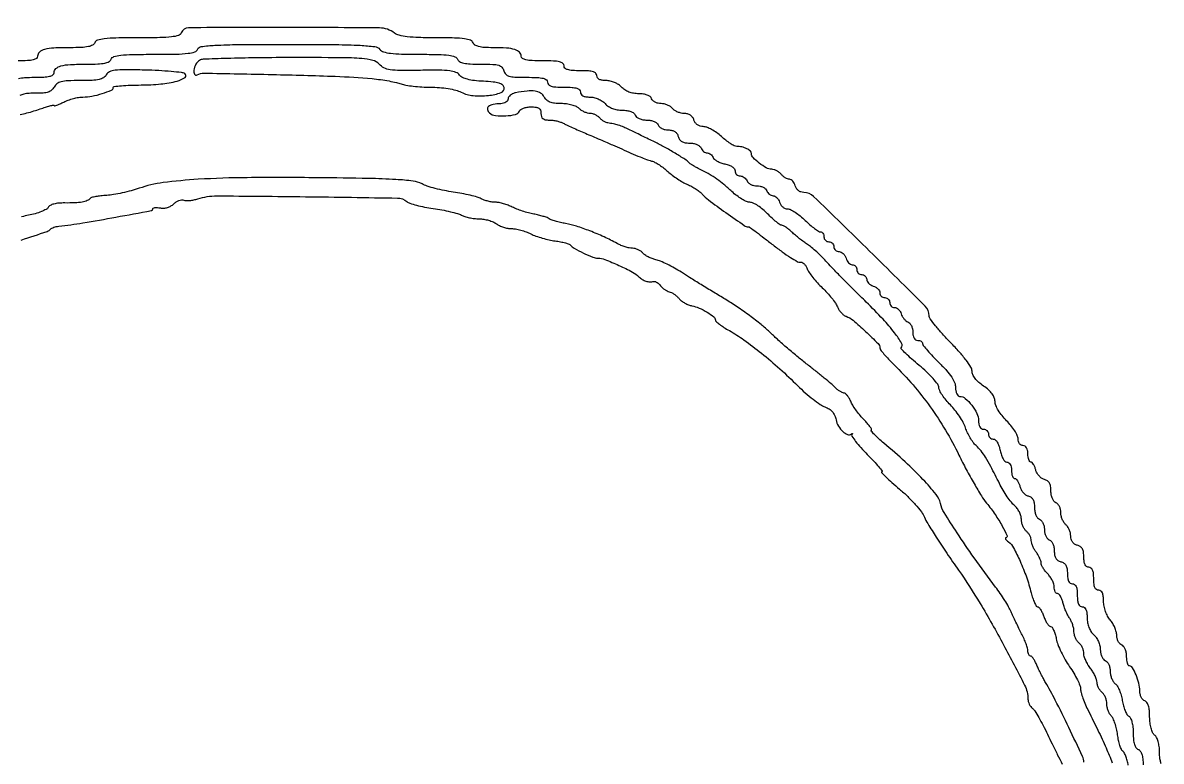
# Model space of a CAD drawing. Extents: x 166 to 1835, y 45 to 1905.
# Drawn here: x 1475.5 to 1821.5, y 1621 to 1845.6 of the extents above; entities that cross this region are included whole.
import ezdxf

# ---------------------------------------------------------------- set-up
doc = ezdxf.new("R2010")
doc.units = 0

msp = doc.modelspace()

# ---------------------------------------------------------------- linework, layer by layer
for points in [[(1821.513068, 1620.227039, -0.035546), (1821.246599, 1621.139032, -0.032917), (1821.060663, 1622.391336, -0.0204), (1821, 1623.877555, 0.033084), (1820.892895, 1625.494455, 0.038163), (1820.573027, 1627.005726, 0.042211), (1820.093823, 1628.244026, 0.106516), (1819.5, 1629, -0.109063), (1818.885631, 1629.79029, -0.044529), (1818.410686, 1631.073293, -0.038447), (1818.102262, 1632.688453, -0.027964), (1818, 1634.515456, 0.022892), (1817.911675, 1636.443601, 0.052202), (1817.628494, 1637.870888, 0.075238), (1817.159458, 1638.840965, 0.152115), (1816.5, 1639.361626, -0.123399), (1815.925831, 1639.764604, -0.064463), (1815.440625, 1640.497919, -0.058053), (1815.111587, 1641.428667, -0.056017), (1815, 1642.421562, 0.060321), (1814.72046, 1644.730248, 0.038549), (1813.874236, 1647.300588, 0.034995), (1812.792056, 1649.457269, 0.264888), (1811.839485, 1650, -0.275475), (1811.515833, 1650.192959, -0.053337), (1811.246599, 1650.849822, -0.043184), (1811.060914, 1651.784506, -0.027455), (1811, 1652.893011, 0.045886), (1810.891905, 1654.068403, 0.056246), (1810.570636, 1655.122682, 0.065461), (1810.088394, 1655.929198, 0.134491), (1809.5, 1656.361626, -0.119129), (1808.925978, 1656.757333, -0.065154), (1808.440625, 1657.466794, -0.059162), (1808.111689, 1658.363257, -0.058438), (1808, 1659.315606, 0.066244), (1807.856618, 1660.393077, 0.034747), (1807.4125, 1661.672726, 0.033842), (1806.765601, 1662.942522, 0.043931), (1806, 1664, -0.056336), (1805.214172, 1665.143982, -0.03734), (1804.571634, 1666.603546, -0.036819), (1804.143077, 1668.173721, -0.048248), (1804, 1669.65301, 0.027603), (1803.916163, 1671.170486, 0.077893), (1803.637959, 1672.192168, 0.1289), (1803.163834, 1672.781228, 0.160533), (1802.5, 1673, -0.164293), (1801.830552, 1673.226074, -0.129352), (1801.357143, 1673.833333, -0.075863), (1801.081893, 1674.895967, -0.025511), (1801, 1676.5, 0.025511), (1800.918107, 1678.104033, 0.075863), (1800.642857, 1679.166667, 0.129352), (1800.169448, 1679.773926, 0.164293), (1799.5, 1680, -0.154357), (1798.846695, 1680.206607, -0.127366), (1798.371217, 1680.765603, -0.081273), (1798.087471, 1681.71896, -0.031783), (1798, 1683.09362, 0.036274), (1797.892253, 1684.576866, 0.090272), (1797.546112, 1685.603855, 0.116362), (1796.927062, 1686.286165, 0.086845), (1796, 1686.710251, -0.081916), (1795.164272, 1687.082708, -0.091532), (1794.52898, 1687.692923, -0.087692), (1794.134821, 1688.513001, -0.068382), (1794, 1689.494187, 0.05758), (1793.889422, 1690.451211, 0.043584), (1793.559375, 1691.45665, 0.044563), (1793.074536, 1692.358323, 0.074046), (1792.5, 1693, -0.077928), (1791.925291, 1693.651926, -0.044389), (1791.440625, 1694.586829, -0.043027), (1791.110699, 1695.640137, -0.05444), (1791, 1696.65383, 0.057719), (1790.88834, 1697.617874, 0.058842), (1790.559375, 1698.524227, 0.064964), (1790.074063, 1699.24056, 0.120372), (1789.5, 1699.638374, -0.135585), (1788.904706, 1700.077845, -0.066795), (1788.423741, 1700.895079, -0.05641), (1788.106378, 1701.974923, -0.043314), (1788, 1703.200608, 0.03895), (1787.889198, 1704.620803, 0.091312), (1787.537653, 1705.621471, 0.114375), (1786.914149, 1706.293823, 0.085089), (1785.989061, 1706.713111, -0.089252), (1785.175449, 1707.09001, -0.056945), (1784.393329, 1707.783783, -0.054985), (1783.758588, 1708.669964, -0.066547), (1783.380653, 1709.619492, 0.033131), (1783.086546, 1710.53091, 0.045179), (1782.696785, 1711.300726, 0.053132), (1782.275526, 1711.837791, 0.202578), (1781.891592, 1712, -0.244542), (1781.549469, 1712.17797, -0.067322), (1781.261905, 1712.734375, -0.051811), (1781.064983, 1713.54241, -0.033892), (1781, 1714.5, 0.04716), (1780.90137, 1715.543379, 0.088208), (1780.6, 1716.333333, 0.118484), (1780.11998, 1716.822179, 0.140575), (1779.5, 1717, -0.13134), (1778.920588, 1717.154872, -0.103578), (1778.434426, 1717.588889, -0.089202), (1778.110864, 1718.24583, -0.070044), (1778, 1719.033333, 0.111347), (1777.771435, 1720.046969, 0.030118), (1776.971875, 1721.4975, 0.028927), (1775.839595, 1723.077391, 0.026437), (1774.5, 1724.566667, -0.028592), (1773.123504, 1726.11028, -0.032756), (1771.998578, 1727.735071, -0.035652), (1771.23334, 1729.245997, -0.099712), (1771, 1730.404431, 0.094436), (1770.777332, 1731.572858, 0.065301), (1770.122042, 1732.752535, 0.05299), (1769.032858, 1733.937419, 0.030936), (1767.506833, 1735.121098, -0.032279), (1766.065529, 1736.245268, -0.045835), (1764.955584, 1737.431351, -0.05426), (1764.242299, 1738.588948, -0.110598), (1764.006833, 1739.62481, 0.139006), (1763.652259, 1740.8604, 0.02177), (1762.208145, 1742.974737, 0.021334), (1760.138432, 1745.505949, 0.013098), (1757.5, 1748.313899, -0.011491), (1755.010179, 1750.946687, -0.015897), (1752.909375, 1753.427109, -0.012426), (1751.303712, 1755.556522, -0.156569), (1751, 1756.502647, 0.199194), (1749.798445, 1759.39902, 0.001821), (1732.868693, 1776.169552, 0.00185), (1715.831432, 1792.800571, 0.194818), (1712.869941, 1794, -0.082359), (1712.007664, 1794.143003, -0.082864), (1711.239728, 1794.55661, -0.082698), (1710.646516, 1795.19802, -0.081576), (1710.289749, 1796, 0.055542), (1709.995944, 1796.764862, 0.062742), (1709.549976, 1797.4125, 0.072104), (1709.026929, 1797.851696, 0.139524), (1708.505813, 1798, -0.092499), (1707.933328, 1798.106822, -0.042638), (1707.2496, 1798.440625, -0.040286), (1706.569515, 1798.926066, -0.044434), (1706, 1799.5, 0.054865), (1705.403614, 1800.076507, 0.042155), (1704.642702, 1800.569148, 0.043256), (1703.841583, 1800.911499, 0.074375), (1703.127555, 1801.033269, -0.122761), (1701.492118, 1801.476639, -0.038125), (1699.353142, 1802.89414, -0.036047), (1697.497789, 1804.566355, -0.193669), (1697, 1805.803304, 0.216071), (1696.649558, 1806.576386, 0.066905), (1695.559488, 1807.299929, 0.057603), (1694.068707, 1807.822743, 0.055612), (1692.479931, 1808, -0.121889), (1691.757276, 1808.178825, -0.022173), (1690.557061, 1808.88125, -0.022702), (1689.19585, 1809.851465, -0.018881), (1687.838857, 1811, 0.030103), (1686.418966, 1812.148115, 0.030007), (1684.870008, 1813.11875, 0.031446), (1683.41796, 1813.796873, 0.093783), (1682.344526, 1814, -0.07398), (1681.401963, 1814.140228, -0.079524), (1680.566386, 1814.548085, -0.081203), (1679.913345, 1815.187501, -0.081821), (1679.5, 1816, 0.082012), (1679.078218, 1816.828307, 0.085097), (1678.41695, 1817.464872, 0.081604), (1677.556087, 1817.863581, 0.067826), (1676.555057, 1818, -0.056498), (1675.579178, 1818.110624, -0.043407), (1674.557815, 1818.440625, -0.04452), (1673.645101, 1818.925408, -0.075352), (1673, 1819.5, 0.074303), (1672.357652, 1820.074547, 0.044556), (1671.453818, 1820.559375, 0.04355), (1670.445261, 1820.889413, 0.057365), (1669.484544, 1821, -0.06112), (1668.573445, 1821.11179, -0.060287), (1667.711873, 1821.440625, -0.065763), (1667.026583, 1821.926113, -0.114669), (1666.638374, 1822.5, 0.140391), (1666.171669, 1823.119861, 0.071048), (1665.309011, 1823.596315, 0.056052), (1664.122887, 1823.900157, 0.03471), (1662.686372, 1824, -0.043739), (1661.156942, 1824.134047, -0.04834), (1659.726725, 1824.532104, -0.051431), (1658.481305, 1825.166026, -0.065503), (1657.5, 1826, 0.065029), (1656.596617, 1826.76922, 0.042446), (1655.387383, 1827.415206, 0.042113), (1654.071261, 1827.853727, 0.059432), (1652.845012, 1828, -0.03704), (1651.609739, 1828.091634, -0.084477), (1650.724169, 1828.38181, -0.124693), (1650.194594, 1828.858897, -0.148422), (1650, 1829.5, 0.200296), (1649.704941, 1830.20701, 0.122766), (1648.916667, 1830.675, 0.058865), (1647.460489, 1830.930757, 0.014068), (1645, 1831, -0.014068), (1642.539511, 1831.069243, -0.058865), (1641.083333, 1831.325, -0.122766), (1640.295059, 1831.79299, -0.200296), (1640, 1832.5, 0.232029), (1639.642085, 1833.229748, 0.108427), (1638.666667, 1833.692308, 0.047315), (1636.824386, 1833.93736, 0.00942), (1633.5, 1834, -0.010078), (1630.309788, 1834.064309, -0.042727), (1628.416538, 1834.303577, -0.087937), (1627.365194, 1834.73149, -0.257696), (1627, 1835.393011, 0.205309), (1626.480652, 1836.604496, 0.11726), (1625.081518, 1837.419324, 0.058394), (1622.543112, 1837.874035, 0.01515), (1618.386828, 1838, -0.015127), (1615.798356, 1838.078331, -0.045905), (1614.058958, 1838.345218, -0.074383), (1612.942912, 1838.807223, -0.16739), (1612.361626, 1839.5, 0.218871), (1611.579031, 1840.264102, 0.052614), (1609.770982, 1840.701513, 0.027679), (1606.678994, 1840.939723, 0.005387), (1601.084141, 1841, -0.007163), (1595.8795, 1841.074563, -0.021743), (1592.349245, 1841.329643, -0.03124), (1589.912581, 1841.768182, -0.102111), (1588.44113, 1842.468197, 0.16082), (1583.944594, 1844.001599, 0.002313), (1555.258294, 1844.148374, 0.001529), (1525.913158, 1844.073042, 0.308998), (1523.638374, 1842.5, -0.231134), (1522.801831, 1841.720525, -0.045565), (1520.734825, 1841.291305, -0.024109), (1517.169431, 1841.057553, -0.004315), (1510.5, 1841, 0.004315), (1503.830569, 1840.942447, 0.024109), (1500.265175, 1840.708695, 0.045565), (1498.198169, 1840.279475, 0.231134), (1497.361626, 1839.5, -0.183497), (1496.719362, 1838.781401, -0.069646), (1495.430053, 1838.326183, -0.039552), (1493.335896, 1838.070956, -0.010554), (1489.974799, 1838, 0.011406), (1484.966202, 1837.885729, 0.052553), (1482.101096, 1837.450863, 0.115579), (1480.568906, 1836.641904, 0.217035), (1480, 1835.393011, -0.245757), (1479.658342, 1834.739879, -0.093963), (1478.692397, 1834.309096, -0.046437), (1476.96159, 1834.066395, -0.011628), (1474.106989, 1834, 0.013304)], [(1474.159447, 1828.663967, -0.043026), (1476.051007, 1828.925222, -0.012813), (1478.968615, 1829, 0.011237), (1481.899676, 1829.06588, 0.04554), (1483.667563, 1829.30774, 0.092583), (1484.652854, 1829.737877, 0.248572), (1485, 1830.393011, -0.217035), (1485.568906, 1831.641904, -0.115579), (1487.101096, 1832.450863, -0.052553), (1489.966202, 1832.885729, -0.011406), (1494.974799, 1833, 0.010554), (1498.335896, 1833.070956, 0.039552), (1500.430053, 1833.326183, 0.069646), (1501.719362, 1833.781401, 0.183497), (1502.361626, 1834.5, -0.231134), (1503.198169, 1835.279475, -0.045565), (1505.265175, 1835.708695, -0.024109), (1508.830569, 1835.942447, -0.004315), (1515.5, 1836, 0.004315), (1522.169431, 1836.057553, 0.024109), (1525.734825, 1836.291305, 0.045565), (1527.801831, 1836.720525, 0.231134), (1528.638374, 1837.5, -0.2765), (1529.725066, 1838.351896, -0.017639), (1533.918301, 1838.730617, -0.012042), (1541.07667, 1838.950557, -0.001658), (1555.984544, 1839, -0.001773), (1570.688092, 1838.947874, -0.011601), (1578.064623, 1838.724367, -0.017333), (1582.473738, 1838.33468, -0.191091), (1584, 1837.5, 0.149212), (1585.135622, 1836.752998, 0.040722), (1587.26084, 1836.312905, 0.024697), (1590.609813, 1836.066607, 0.006007), (1596.15383, 1836, -0.005243), (1601.868124, 1835.940074, -0.027232), (1605.012866, 1835.702433, -0.051778), (1606.849411, 1835.265945, -0.220363), (1607.638374, 1834.5, 0.179836), (1608.266801, 1833.786771, 0.07096), (1609.514386, 1833.329995, 0.040944), (1611.52438, 1833.072435, 0.011401), (1614.700608, 1833, -0.008897), (1618.367799, 1832.934743, -0.060662), (1620.151839, 1832.652761, -0.137184), (1621.13475, 1832.049319, -0.123561), (1621.710251, 1831, 0.122377), (1622.281643, 1829.952383, 0.137368), (1623.255344, 1829.348812, 0.061399), (1625.017269, 1829.065859, 0.009148), (1628.616631, 1829, -0.009676), (1631.873701, 1828.936964, -0.048061), (1633.686105, 1828.691254, -0.109606), (1634.64673, 1828.228239, -0.229748), (1635, 1827.5, 0.200296), (1635.295059, 1826.79299, 0.122766), (1636.083333, 1826.325, 0.058865), (1637.539511, 1826.069243, 0.014068), (1640, 1826, -0.014068), (1642.460489, 1825.930757, -0.058865), (1643.916667, 1825.675, -0.122766), (1644.704941, 1825.20701, -0.200296), (1645, 1824.5, 0.148422), (1645.194594, 1823.858897, 0.124693), (1645.724169, 1823.38181, 0.084477), (1646.609739, 1823.091634, 0.03704), (1647.845012, 1823, -0.059432), (1649.071261, 1822.853727, -0.042113), (1650.387383, 1822.415206, -0.042446), (1651.596617, 1821.76922, -0.065029), (1652.5, 1821, 0.065503), (1653.481305, 1820.166026, 0.051431), (1654.726725, 1819.532104, 0.04834), (1656.156942, 1819.134047, 0.043739), (1657.686372, 1819, -0.03471), (1659.122887, 1818.900157, -0.056052), (1660.309011, 1818.596315, -0.071048), (1661.171669, 1818.119861, -0.140391), (1661.638374, 1817.5, 0.134855), (1662.073188, 1816.909243, 0.065923), (1662.883287, 1816.427439, 0.056315), (1663.946136, 1816.107514, 0.044998), (1665.138374, 1816, -0.044998), (1666.330611, 1815.892486, -0.056315), (1667.39346, 1815.572561, -0.065923), (1668.203559, 1815.090757, -0.134855), (1668.638374, 1814.5, 0.12349), (1669.041508, 1813.925828, 0.064447), (1669.775342, 1813.440625, 0.058029), (1670.706833, 1813.111585, 0.055966), (1671.700608, 1813, -0.056491), (1672.815342, 1812.873652, -0.090445), (1673.692743, 1812.496342, -0.099856), (1674.32222, 1811.866642, -0.082786), (1674.710251, 1811, 0.085448), (1675.124371, 1810.088046, 0.112254), (1675.791017, 1809.4664, 0.091072), (1676.774661, 1809.112609, 0.040929), (1678.148016, 1809, -0.045268), (1679.335077, 1808.892308, -0.056295), (1680.395292, 1808.571974, -0.065783), (1681.204289, 1808.090037, -0.134743), (1681.638374, 1807.5, 0.068785), (1681.954467, 1806.926531, 0.062945), (1682.422663, 1806.440625, 0.066733), (1682.965369, 1806.111635, 0.10329), (1683.5, 1806, -0.094645), (1684.030571, 1805.89866, -0.066833), (1684.561309, 1805.601143, -0.064665), (1685.011752, 1805.161258, -0.075568), (1685.307063, 1804.64219, 0.132844), (1685.71933, 1804.077406, 0.043815), (1686.581545, 1803.501937, 0.040026), (1687.694704, 1803.003562, 0.035902), (1688.914052, 1802.66719, -0.039966), (1690.157942, 1802.313158, -0.06249), (1691.142928, 1801.79787, -0.080543), (1691.781441, 1801.181758, -0.162024), (1692, 1800.525, 0.099466), (1692.116933, 1799.943011, 0.098044), (1692.449844, 1799.447969, 0.097843), (1692.94694, 1799.116399, 0.098612), (1693.531385, 1799, -0.088478), (1694.159833, 1798.887915, -0.06652), (1694.782009, 1798.559375, -0.065663), (1695.303843, 1798.073415, -0.081035), (1695.638374, 1797.5, 0.120997), (1696.03725, 1796.925916, 0.064864), (1696.75706, 1796.440625, 0.05868), (1697.668415, 1796.111645, 0.057362), (1698.638374, 1796, -0.057362), (1699.608332, 1795.888355, -0.05868), (1700.519687, 1795.559375, -0.064864), (1701.239497, 1795.074084, -0.120997), (1701.638374, 1794.5, 0.070794), (1701.957454, 1793.926548, 0.063513), (1702.434296, 1793.440625, 0.066827), (1702.989823, 1793.11175, 0.100604), (1703.539601, 1793, -0.131049), (1704.093727, 1792.852227, -0.06865), (1704.662288, 1792.4125, -0.060844), (1705.158604, 1791.764834, -0.056307), (1705.5, 1791, 0.074975), (1705.87589, 1790.235559, 0.068166), (1706.470953, 1789.5875, 0.071552), (1707.186391, 1789.149825, 0.10189), (1707.913987, 1789, -0.118261), (1708.828761, 1788.780566, -0.026419), (1710.229181, 1787.971875, -0.026006), (1711.786763, 1786.839772, -0.022572), (1713.297033, 1785.5, 0.013485), (1714.753881, 1784.159541, 0.017997), (1716.150552, 1783.028125, 0.015356), (1717.355076, 1782.178782, 0.146906), (1717.950434, 1782, -0.141548), (1718.350675, 1781.884377, -0.099782), (1718.69169, 1781.559375, -0.084714), (1718.921401, 1781.07334, -0.068226), (1719, 1780.5, 0.099038), (1719.114514, 1779.927543, 0.097945), (1719.440625, 1779.440625, 0.097945), (1719.927543, 1779.114514, 0.099038), (1720.5, 1779, -0.099038), (1721.072457, 1778.885486, -0.097945), (1721.559375, 1778.559375, -0.097945), (1721.885486, 1778.072457, -0.099038), (1722, 1777.5, 0.105398), (1722.122, 1776.927672, 0.099226), (1722.468126, 1776.440625, 0.096327), (1722.985284, 1776.114166, 0.093023), (1723.59362, 1776, -0.114309), (1724.241886, 1775.849832, -0.075597), (1724.872748, 1775.4125, -0.069688), (1725.391003, 1774.764455, -0.070024), (1725.710251, 1774, 0.060903), (1726.013407, 1773.235306, 0.065681), (1726.485993, 1772.5875, 0.073972), (1727.048695, 1772.149263, 0.129214), (1727.616631, 1772, -0.10762), (1728.144422, 1771.885068, -0.099577), (1728.593635, 1771.559375, -0.095711), (1728.894823, 1771.072647, -0.091072), (1729, 1770.5, 0.099038), (1729.114514, 1769.927543, 0.097945), (1729.440625, 1769.440625, 0.097945), (1729.927543, 1769.114514, 0.099038), (1730.5, 1769, -0.09444), (1731.072563, 1768.890881, -0.096745), (1731.559375, 1768.57917, -0.09895), (1731.885241, 1768.114032, -0.103835), (1732, 1767.567388, 0.122947), (1732.148573, 1766.972302, 0.069989), (1732.5875, 1766.36914, 0.063046), (1733.235286, 1765.849532, 0.06077), (1734, 1765.5, -0.06077), (1734.764714, 1765.150468, -0.063046), (1735.4125, 1764.63086, -0.069989), (1735.851427, 1764.027698, -0.122947), (1736, 1763.432612, 0.103835), (1736.114759, 1762.885968, 0.09895), (1736.440625, 1762.42083, 0.096745), (1736.927437, 1762.109119, 0.09444), (1737.5, 1762, -0.099038), (1738.072457, 1761.885486, -0.097945), (1738.559375, 1761.559375, -0.097945), (1738.885486, 1761.072457, -0.099038), (1739, 1760.5, 0.09444), (1739.109119, 1759.927437, 0.096745), (1739.42083, 1759.440625, 0.09895), (1739.885968, 1759.114759, 0.103835), (1740.432612, 1759, -0.118144), (1741.025525, 1758.857918, -0.070605), (1741.622247, 1758.439637, -0.064307), (1742.132257, 1757.821707, -0.063646), (1742.470679, 1757.092381, 0.053787), (1742.810352, 1756.321015, 0.043753), (1743.327725, 1755.580333, 0.045401), (1743.933971, 1754.977129, 0.081614), (1744.538067, 1754.623766, -0.127829), (1745.09783, 1754.223566, -0.06364), (1745.570557, 1753.483968, -0.056875), (1745.891351, 1752.541221, -0.053641), (1746, 1751.531385, 0.046062), (1746.097927, 1750.470635, 0.08793), (1746.39814, 1749.671897, 0.119192), (1746.87785, 1749.179352, 0.141262), (1747.5, 1749, -0.062874), (1748.073526, 1748.927594, -0.080993), (1748.559375, 1748.714811, -0.098215), (1748.884499, 1748.399401, -0.152353), (1749, 1748.029143, 0.169519), (1749.203372, 1747.446533, 0.009069), (1750.46875, 1745.91283, 0.013367), (1752.084375, 1744.124478, 0.009277), (1754, 1742.188005, -0.016036), (1756.297042, 1739.802325, -0.037064), (1757.821945, 1737.838759, -0.05061), (1758.709065, 1736.155693, -0.096283), (1759, 1734.658862, 0.045015), (1759.091928, 1733.639859, 0.064348), (1759.367188, 1732.775966, 0.083602), (1759.772259, 1732.188665, 0.199164), (1760.25, 1731.982723, -0.17294), (1761.970297, 1731.342431, -0.05247), (1763.931705, 1729.308089, -0.052314), (1765.493904, 1726.803948, -0.113796), (1766, 1724.609053, 0.043515), (1766.096248, 1723.505239, 0.087176), (1766.39373, 1722.684842, 0.120811), (1766.872714, 1722.183135, 0.14299), (1767.5, 1722, -0.099038), (1768.072457, 1721.885486, -0.097945), (1768.559375, 1721.559375, -0.097945), (1768.885486, 1721.072457, -0.099038), (1769, 1720.5, 0.095948), (1769.110886, 1719.927473, 0.097165), (1769.427314, 1719.440625, 0.098638), (1769.899588, 1719.114679, 0.102217), (1770.454687, 1719, -0.184027), (1771.089857, 1718.758028, -0.075152), (1771.68948, 1718.035653, -0.056345), (1772.200565, 1716.921896, -0.033062), (1772.565978, 1715.5, 0.033967), (1772.922788, 1714.121907, 0.051945), (1773.431396, 1712.998286, 0.065953), (1774.017975, 1712.243371, 0.197124), (1774.611291, 1712, -0.163124), (1775.163536, 1711.814906, -0.104618), (1775.611129, 1711.299942, -0.078641), (1775.90311, 1710.500265, -0.048319), (1776, 1709.5, 0.037384), (1776.071682, 1708.542602, 0.056173), (1776.288153, 1707.734375, 0.073731), (1776.60519, 1707.182088, 0.229529), (1776.980948, 1707, -0.192335), (1777.400007, 1706.832608, -0.057116), (1777.851093, 1706.293379, -0.048115), (1778.262469, 1705.515328, -0.036092), (1778.565642, 1704.594483, 0.063022), (1778.938881, 1703.637252, 0.05417), (1779.554659, 1702.748458, 0.056763), (1780.307179, 1702.056823, 0.093794), (1781.084694, 1701.688103, -0.093434), (1781.950265, 1701.27838, -0.110481), (1782.547751, 1700.600291, -0.086769), (1782.890978, 1699.595355, -0.039024), (1783, 1698.200608, 0.043314), (1783.106378, 1696.974923, 0.05641), (1783.423741, 1695.895079, 0.066795), (1783.904706, 1695.077845, 0.135585), (1784.5, 1694.638374, -0.126488), (1785.074285, 1694.230077, -0.0639), (1785.559375, 1693.47904, -0.057234), (1785.888488, 1692.522915, -0.054346), (1786, 1691.5, 0.054346), (1786.111512, 1690.477085, 0.057234), (1786.440625, 1689.52096, 0.0639), (1786.925715, 1688.769923, 0.126488), (1787.5, 1688.361626, -0.133172), (1788.079131, 1687.938313, -0.063597), (1788.563102, 1687.145012, -0.055854), (1788.889694, 1686.122559, -0.049436), (1789, 1685.009643, 0.045179), (1789.116713, 1683.720594, 0.091341), (1789.477185, 1682.7709, 0.108673), (1790.101124, 1682.116328, 0.08447), (1791, 1681.710251, -0.086845), (1791.927062, 1681.286165, -0.116362), (1792.546112, 1680.603855, -0.090272), (1792.892253, 1679.576866, -0.036274), (1793, 1678.09362, 0.031783), (1793.087471, 1676.71896, 0.081273), (1793.371217, 1675.765603, 0.127366), (1793.846695, 1675.206607, 0.154357), (1794.5, 1675, -0.164293), (1795.169448, 1674.773926, -0.129352), (1795.642857, 1674.166667, -0.075863), (1795.918107, 1673.104033, -0.025511), (1796, 1671.5, 0.025511), (1796.081893, 1669.895967, 0.075863), (1796.357143, 1668.833333, 0.129352), (1796.830552, 1668.226074, 0.164293), (1797.5, 1668, -0.160484), (1798.163758, 1667.781322, -0.128892), (1798.637893, 1667.192498, -0.077919), (1798.916137, 1666.171346, -0.027632), (1799, 1664.654988, 0.044496), (1799.134771, 1663.14357, 0.048094), (1799.53475, 1661.720406, 0.050972), (1800.169272, 1660.477277, 0.06545), (1801, 1659.5, -0.063408), (1801.765804, 1658.606489, -0.041934), (1802.4125, 1657.417411, -0.041846), (1802.853395, 1656.132976, -0.061832), (1803, 1654.952001, 0.050697), (1803.111049, 1653.859591, 0.055673), (1803.439517, 1652.847591, 0.062932), (1803.924093, 1652.058599, 0.132751), (1804.5, 1651.638374, -0.130657), (1805.074457, 1651.22282, -0.063062), (1805.559375, 1650.447205, -0.056112), (1805.888592, 1649.456024, -0.052191), (1806, 1648.391627, 0.050899), (1806.112711, 1647.287287, 0.044812), (1806.447332, 1646.178036, 0.047303), (1806.939112, 1645.226648, 0.092212), (1807.522833, 1644.606962, -0.103134), (1808.15189, 1643.909511, -0.032467), (1808.783056, 1642.6465, -0.030873), (1809.321613, 1641.108356, -0.029761), (1809.674507, 1639.49672, 0.027368), (1810.014405, 1637.908112, 0.031383), (1810.514696, 1636.439127, 0.032997), (1811.090044, 1635.268945, 0.128839), (1811.651673, 1634.70031, -0.150379), (1812.200006, 1634.096091, -0.045539), (1812.626361, 1632.918633, -0.03859), (1812.907522, 1631.366976, -0.025534), (1813, 1629.557299, 0.02223), (1813.087565, 1627.588744, 0.051817), (1813.369471, 1626.142019, 0.075343), (1813.838011, 1625.163059, 0.153078), (1814.5, 1624.638374, -0.150798), (1815.155865, 1624.123286, -0.075048), (1815.625597, 1623.165317, -0.05272), (1815.910599, 1621.764637, -0.023852), (1816, 1619.891627, 0.027509)], [(1474.681724, 1817.67335, 0.009779), (1476.738837, 1818.162741, 0.009675), (1478.871769, 1818.758715, 0.013559), (1480.75, 1819.378917, -0.009417), (1482.38011, 1819.932201, -0.016487), (1483.751563, 1820.319762, -0.011229), (1484.838059, 1820.562703, -0.473324), (1485, 1820.429961, 0.491399), (1485.146541, 1820.31686, 0.021013), (1485.866662, 1820.538196, 0.022147), (1486.818412, 1820.923315, 0.012116), (1487.95034, 1821.47432, -0.033152), (1489.291563, 1822.058804, -0.022405), (1490.886021, 1822.551831, -0.022617), (1492.477431, 1822.890793, -0.041181), (1493.801117, 1823, 0.047945), (1496.510173, 1823.260369, 0.02862), (1499.650637, 1824.058436, 0.021185), (1502.441018, 1825.072086, 0.303863), (1503, 1825.90695, -0.380506), (1503.254669, 1826.193144, -0.006698), (1505.481675, 1826.423442, -0.013094), (1508.208995, 1826.59676, -0.007896), (1511.448256, 1826.666372, 0.022586), (1517.470012, 1826.972908, 0.039332), (1522.392519, 1827.841469, 0.092089), (1524.825839, 1828.977926, 0.549811), (1524.763143, 1830.112676, 0.099532), (1523.750969, 1830.438907, 0.006195), (1520.603478, 1830.757869, 0.008967), (1516.816277, 1831.025954, 0.006521), (1512.595906, 1831.193559, 0.004659), (1506.502184, 1831.299187, 0.032859), (1503.544287, 1831.128383, 0.076505), (1501.864197, 1830.652373, 0.159274), (1500.874389, 1829.740028, -0.130734), (1500.035069, 1828.874798, -0.081055), (1498.711989, 1828.348111, -0.044132), (1496.592097, 1828.073366, -0.01017), (1492.985494, 1828, 0.009442), (1489.184971, 1827.928227, 0.051012), (1487.142652, 1827.641041, 0.100103), (1485.892435, 1827.050662, 0.110112), (1485.0197, 1826.036809, -0.090333), (1484.260659, 1825.081823, -0.100102), (1483.238446, 1824.497213, -0.065781), (1481.731967, 1824.209684, -0.019325), (1479.373294, 1824.165865, 0.022922), (1477.447354, 1824.116231, 0.036721), (1475.820931, 1823.878718, 0.043584), (1474.596066, 1823.492388, 0.157426)], [(1811.512824, 1619.783337, 0.020852), (1811.174036, 1621.249113, 0.025535), (1810.731935, 1622.583644, 0.025385), (1810.256303, 1623.643824, 0.137035), (1809.832391, 1624.103588, -0.156046), (1809.415637, 1624.590785, -0.0232), (1808.96489, 1625.819346, -0.024244), (1808.557937, 1627.369251, -0.018742), (1808.261044, 1629.090439, 0.023421), (1807.937867, 1630.86476, 0.024439), (1807.453555, 1632.575586, 0.025061), (1806.891383, 1634.0044, 0.090354), (1806.33687, 1634.805987, -0.069606), (1805.824471, 1635.48506, -0.038948), (1805.392706, 1636.427576, -0.038), (1805.098325, 1637.467948, -0.049988), (1805, 1638.448984, 0.056585), (1804.88938, 1639.423316, 0.043422), (1804.559375, 1640.443372, 0.044524), (1804.074587, 1641.355179, 0.075245), (1803.5, 1642, -0.059437), (1802.925916, 1642.604814, -0.043851), (1802.440625, 1643.39112, -0.0446), (1802.109586, 1644.229244, -0.07188), (1802, 1644.987586, 0.08035), (1801.863426, 1645.831966, 0.028997), (1801.4125, 1646.965251, 0.02787), (1800.765447, 1648.171399, 0.029609), (1800, 1649.272871, -0.033122), (1799.234529, 1650.391043, -0.029227), (1798.5875, 1651.64721, -0.030373), (1798.139136, 1652.851247, -0.074072), (1798, 1653.785285, 0.064873), (1797.889837, 1654.630782, 0.044391), (1797.559375, 1655.54216, 0.044462), (1797.07425, 1656.378857, 0.066037), (1796.5, 1657, -0.071191), (1795.925577, 1657.634264, -0.044602), (1795.440625, 1658.512249, -0.04393), (1795.110459, 1659.483462, -0.060045), (1795, 1660.399938, 0.05015), (1794.902631, 1661.368282, 0.02897), (1794.603201, 1662.501366, 0.028704), (1794.166601, 1663.61488, 0.042375), (1793.649195, 1664.527494, -0.032212), (1793.083298, 1665.480041, -0.016912), (1792.498892, 1666.728389, -0.016755), (1791.984312, 1668.053082, -0.024662), (1791.630143, 1669.25, 0.031674), (1791.30245, 1670.302982, 0.043821), (1790.87004, 1671.192188, 0.051291), (1790.40389, 1671.814765, 0.209384), (1789.980948, 1672, -0.194105), (1789.606276, 1672.151146, -0.087199), (1789.288153, 1672.5875, -0.067056), (1789.072234, 1673.234536, -0.047078), (1789, 1674, 0.077955), (1788.857247, 1674.910044, 0.038133), (1788.4125, 1676, 0.036641), (1787.765398, 1677.087166, 0.043841), (1787, 1678, -0.029612), (1786.234584, 1678.861875, -0.030837), (1785.5875, 1679.796981, -0.032426), (1785.134102, 1680.670337, -0.103875), (1785, 1681.30887, 0.078188), (1784.899906, 1681.945043, 0.028056), (1784.568717, 1682.803467, 0.02702), (1784.093726, 1683.719555, 0.028807), (1783.531803, 1684.55887, -0.034141), (1782.967464, 1685.421543, -0.028295), (1782.485547, 1686.407888, -0.029208), (1782.147142, 1687.366061, -0.065485), (1782.031803, 1688.127555, 0.074447), (1781.910588, 1688.841585, 0.04331), (1781.568717, 1689.642702, 0.042206), (1781.076398, 1690.403611, 0.054914), (1780.5, 1691, -0.077369), (1779.925318, 1691.650439, -0.044423), (1779.440625, 1692.580485, -0.043113), (1779.110685, 1693.626807, -0.054878), (1779, 1694.632232, 0.072148), (1778.848951, 1695.673581, 0.044203), (1778.392031, 1696.82948, 0.043391), (1777.722429, 1697.917914, 0.05842), (1776.930317, 1698.759787, -0.052464), (1775.965905, 1699.760699, -0.016137), (1774.729412, 1701.457563, -0.015951), (1773.459603, 1703.458158, -0.016849), (1772.344239, 1705.5, 0.003649), (1769.702081, 1710.65583, 0.01832), (1768.098191, 1713.473387, 0.031663), (1766.754877, 1715.36523, 0.03502), (1765.224514, 1717.005461, -0.048368), (1764.360204, 1717.982778, -0.023474), (1763.444681, 1719.378599, -0.02303), (1762.620142, 1720.93372, -0.030683), (1762.026925, 1722.418416, 0.044609), (1761.338881, 1724.010465, 0.021767), (1760.199144, 1725.909175, 0.021397), (1758.83316, 1727.794786, 0.028928), (1757.433506, 1729.366494, -0.023865), (1756.115415, 1730.816794, -0.026691), (1754.993192, 1732.334845, -0.02739), (1754.187257, 1733.715255, -0.111801), (1753.947574, 1734.65, 0.155662), (1753.599974, 1735.641548, 0.020218), (1752.160694, 1737.39808, 0.021978), (1750.223251, 1739.392815, 0.016736), (1747.9382, 1741.407293, -0.008034), (1745.68771, 1743.322753, -0.013499), (1743.86902, 1745.010982, -0.007159), (1742.447609, 1746.444185, -0.40882), (1742.450744, 1746.784078, 0.344137), (1742.617333, 1748.137027, 0.028114), (1740.477694, 1751.287561, 0.025292), (1736.959878, 1755.435587, 0.010656), (1731.842317, 1760.658013, -0.002363), (1728.391744, 1764.064404, -0.002261), (1724.922431, 1767.553239, -0.002239), (1721.888274, 1770.659904, -0.00812), (1720, 1772.675189, 0.012593), (1718.476686, 1774.272093, 0.010747), (1716.79375, 1775.879027, 0.010883), (1715.19955, 1777.274554, 0.030005), (1714, 1778.162624, -0.014722), (1712.882892, 1778.93798, -0.008545), (1711.58572, 1779.930804, -0.008536), (1710.318265, 1780.971416, -0.014219), (1709.291813, 1781.895449, 0.018747), (1708.380299, 1782.701193, 0.022856), (1707.467505, 1783.381788, 0.02221), (1706.663, 1783.875668, 0.12722), (1706.182258, 1784, -0.158285), (1705.664703, 1784.168053, -0.013676), (1704.549723, 1785.024997, -0.016951), (1703.254802, 1786.152806, -0.012337), (1701.890445, 1787.489352, 0.026643), (1700.445553, 1788.825993, 0.029194), (1698.908443, 1789.958194, 0.030432), (1697.493751, 1790.760023, 0.112258), (1696.5, 1790.993979, -0.104248), (1695.501724, 1791.21238, -0.028918), (1694.072653, 1791.958096, -0.027867), (1692.514728, 1793.011375, -0.025991), (1691.045203, 1794.254627, 0.013269), (1688.607918, 1796.425354, 0.024207), (1686.49185, 1798.042944, 0.02296), (1684.154869, 1799.502766, 0.010665), (1681, 1801.190052, -0.008415), (1680.006168, 1801.715838, -0.01002), (1679.0875, 1802.246091, -0.008933), (1678.332475, 1802.720917, -0.06202), (1678, 1803.002744, 0.062546), (1676.749873, 1804.06018, 0.008359), (1673.820253, 1805.898698, 0.010326), (1670.53207, 1807.794814, 0.014251), (1667.5, 1809.349983, -0.001056), (1665.69431, 1810.216741, -0.000643), (1663.564392, 1811.248054, -0.000644), (1661.455441, 1812.275926, -0.001141), (1659.719206, 1813.129829, 0.017332), (1658.136222, 1813.845687, 0.017301), (1656.506535, 1814.450637, 0.01742), (1655.04967, 1814.879052, 0.062874), (1654.091651, 1815, -0.068503), (1653.293356, 1815.109886, -0.044564), (1652.421689, 1815.440625, -0.044199), (1651.612326, 1815.925847, -0.062499), (1651, 1816.5, 0.061311), (1650.390601, 1817.074125, 0.044078), (1649.590247, 1817.559375, 0.044591), (1648.731683, 1817.890223, 0.069786), (1647.948984, 1818, -0.067554), (1647.148171, 1818.108692, -0.039051), (1646.232782, 1818.440625, -0.03827), (1645.349769, 1818.92581, -0.051662), (1644.642857, 1819.5, 0.094812), (1643.783868, 1820.083062, 0.035688), (1642.405966, 1820.564184, 0.033447), (1640.776776, 1820.890572, 0.032725), (1639.106612, 1821, -0.025774), (1637.112425, 1821.102866, -0.067656), (1635.72312, 1821.440175, -0.091993), (1634.734494, 1822.055535, -0.084997), (1634, 1823, 0.133676), (1632.896736, 1824.167367, 0.100586), (1631.228351, 1824.771367, 0.063222), (1628.787287, 1824.821601, 0.021148), (1625.25, 1824.294267, 0.058152), (1624.389611, 1824.022023, 0.067395), (1623.660938, 1823.568006, 0.078312), (1623.168558, 1823.009654, 0.142551), (1623, 1822.430449, -0.149005), (1622.829919, 1821.872399, -0.102356), (1622.354091, 1821.406244, -0.0826), (1621.629295, 1821.094407, -0.058735), (1620.75, 1820.984687, 0.044935), (1618.493684, 1820.76601, 0.126555), (1617.069397, 1820.098616, 0.270456), (1616.726608, 1819.166935, 0.177415), (1617.317237, 1818.15168, 0.145723), (1619.200898, 1817.347908, 0.044852), (1622.321668, 1817.272176, 0.043384), (1625.291299, 1817.727358, 0.245786), (1626.45534, 1818.75, -0.16274), (1626.852261, 1819.230327, -0.05398), (1627.686144, 1819.632812, -0.047025), (1628.772992, 1819.907837, -0.038485), (1629.968615, 1820, -0.030056), (1631.489703, 1819.908482, -0.116275), (1632.371077, 1819.585059, -0.167013), (1632.839447, 1818.977335, -0.081591), (1633, 1818, 0.075907), (1633.143009, 1817.06342, 0.150023), (1633.564196, 1816.44892, 0.124283), (1634.322263, 1816.106011, 0.044406), (1635.513569, 1816, -0.032316), (1636.603035, 1815.929512, -0.023513), (1637.798853, 1815.716553, -0.023905), (1638.918565, 1815.405389, -0.047122), (1639.763569, 1815.035075, 0.016558), (1640.742099, 1814.532968, 0.003628), (1642.458673, 1813.737965, 0.003774), (1644.458416, 1812.847529, 0.003616), (1646.5, 1811.974382, -0.001111), (1648.652277, 1811.066617, -0.000868), (1650.985938, 1810.071449, -0.000877), (1653.155868, 1809.137137, -0.002142), (1654.75, 1808.439307, 0.000845), (1660.356091, 1805.967898, 0.005596), (1663.171834, 1804.769679, 0.011221), (1665.02654, 1804.053088, 0.01811), (1666.638507, 1803.536661, -0.054635), (1667.653251, 1803.127842, -0.020602), (1668.972965, 1802.348658, -0.020117), (1670.351512, 1801.37534, -0.023106), (1671.582587, 1800.33588, 0.024978), (1672.884938, 1799.244561, 0.016357), (1674.485084, 1798.114704, 0.016465), (1676.120457, 1797.113923, 0.030124), (1677.523686, 1796.425657, -0.025496), (1678.82535, 1795.802073, -0.02113), (1680.143558, 1795.011909, -0.021643), (1681.291513, 1794.182755, -0.052364), (1682.03932, 1793.452622, 0.060294), (1683.879839, 1791.711582, 0.005076), (1689.183583, 1787.868575, 0.002754), (1694.805938, 1783.927498, 0.144498), (1696.048034, 1783.517458, -0.149419), (1696.421915, 1783.390026, -0.001881), (1698.477224, 1781.894957, -0.005319), (1700.843886, 1780.120738, -0.003436), (1703.548034, 1778.018565, 0.010483), (1706.302895, 1775.938587, 0.015182), (1708.827232, 1774.228664, 0.010743), (1710.967072, 1772.935679, 0.186845), (1711.757435, 1772.814109, -0.168308), (1712.304833, 1772.749947, -0.075892), (1712.908605, 1772.335409, -0.062488), (1713.474831, 1771.653293, -0.049039), (1713.910553, 1770.795544, 0.056887), (1714.500007, 1769.678807, 0.017616), (1715.628173, 1768.146191, 0.017366), (1717.020251, 1766.508491, 0.018275), (1718.5, 1765, -0.018127), (1719.979192, 1763.492972, -0.017296), (1721.369603, 1761.85966, -0.017535), (1722.495731, 1760.333125, -0.057169), (1723.081874, 1759.224374, 0.051031), (1723.552003, 1758.308102, 0.041611), (1724.227573, 1757.436219, 0.043198), (1724.99431, 1756.733201, 0.080137), (1725.734992, 1756.332595, -0.092509), (1727.83486, 1755.129286, -0.012288), (1731.665691, 1751.704947, -0.008334), (1735.445645, 1748.034718, -0.198408), (1736, 1746.692705, 0.166271), (1736.181049, 1746.16332, 0.010097), (1737.248437, 1744.84135, 0.014188), (1738.621813, 1743.299957, 0.00996), (1740.25, 1741.64124, -0.021305), (1746.071419, 1735.435133, -0.021944), (1751.283333, 1728.815027, -0.021803), (1755.925088, 1721.721842, -0.020438), (1760.039742, 1714.099517, 0.008737), (1762.258825, 1709.748144, 0.008512), (1764.647328, 1705.438608, 0.008443), (1766.873318, 1701.725082, 0.031197), (1768.459333, 1699.5, -0.020718), (1771.028142, 1696.051276, -0.023552), (1773.187481, 1692.542519, -0.019957), (1774.663735, 1689.597554, -0.531649), (1774.27568, 1688.968197, 0.375297), (1774.139523, 1688.839035, 0.17234), (1774.20424, 1688.583058, 0.060068), (1774.550768, 1688.179041, 0.022792), (1775.121732, 1687.701746, -0.107767), (1776.642737, 1685.915568, -0.0181), (1778.627371, 1681.853695, -0.020052), (1780.535935, 1677.050066, -0.021944), (1781.990384, 1672.25, 0.017883), (1782.469429, 1670.621502, 0.027101), (1783.01156, 1669.248437, 0.025444), (1783.545227, 1668.226131, 0.265703), (1783.940719, 1668, -0.218473), (1784.339454, 1667.817041, -0.035918), (1784.857864, 1667.11875, -0.033835), (1785.386591, 1666.149004, -0.024028), (1785.850155, 1665, 0.028009), (1786.32428, 1663.851246, 0.038166), (1786.884476, 1662.88125, 0.042402), (1787.446235, 1662.193318, 0.20304), (1787.902667, 1662, -0.250161), (1788.336092, 1661.768672, -0.040323), (1788.819204, 1660.904321, -0.03641), (1789.267809, 1659.69893, -0.024517), (1789.60912, 1658.27003, 0.045659), (1790.110082, 1656.505983, 0.019181), (1791.086077, 1654.237555, 0.018788), (1792.322227, 1651.876046, 0.023217), (1793.654434, 1649.780286, -0.018236), (1794.935119, 1647.809202, -0.020459), (1796.01724, 1645.822776, -0.02023), (1796.79412, 1644.071113, -0.094528), (1797, 1642.99185, 0.069413), (1797.150863, 1641.91038, 0.016379), (1797.70854, 1640.169202, 0.016554), (1798.488742, 1638.191894, 0.015629), (1799.412051, 1636.231594, -0.006127), (1802.276025, 1630.439147, -0.008024), (1804.742224, 1625.074224, -0.008189), (1806.643752, 1620.557261, -0.035519)], [(1798, 1620.70793, 0.110268), (1797.608246, 1622.462707, 0.001943), (1793.421593, 1631.282771, 0.005296), (1789.307762, 1639.635115, 0.017566), (1786.353335, 1645, -0.011431), (1785.698182, 1646.15589, -0.006613), (1784.960984, 1647.573437, -0.006606), (1784.258664, 1649.015835, -0.011023), (1783.710678, 1650.25, 0.022583), (1783.213574, 1651.303239, 0.031457), (1782.66974, 1652.192188, 0.032353), (1782.152426, 1652.836359, 0.210401), (1781.780762, 1653, -0.190118), (1781.482619, 1653.117616, -0.088521), (1781.229349, 1653.455865, -0.068338), (1781.057551, 1653.957974, -0.048338), (1781, 1654.551882, 0.071032), (1780.881345, 1655.382888, 0.016282), (1780.4392, 1656.734221, 0.016515), (1779.821688, 1658.272227, 0.015433), (1779.090895, 1659.801882, -0.004123), (1778.263949, 1661.436689, -0.002872), (1777.356404, 1663.294928, -0.002897), (1776.506271, 1665.087774, -0.005992), (1775.867117, 1666.5, 0.02659), (1775.132374, 1667.960207, 0.009791), (1773.948119, 1669.940625, 0.009672), (1772.567873, 1672.057201, 0.011467), (1771.180495, 1674, -0.005571), (1764.669026, 1682.894637, -0.009488), (1759.452844, 1690.489625, -0.008254), (1755.552328, 1696.624491, -0.082725), (1754.416078, 1699.430583, 0.116546), (1753.099655, 1702.143909, 0.017668), (1749.100742, 1706.711701, 0.018175), (1743.718506, 1712.03644, 0.012299), (1737.224605, 1717.721527, -0.01089), (1735.618174, 1719.119901, -0.018281), (1734.339691, 1720.371079, -0.012769), (1733.394967, 1721.418068, -0.391883), (1733.407368, 1721.740701, 0.339156), (1733.449088, 1722.056288, 0.024653), (1732.942881, 1722.842881, 0.02643), (1732.178164, 1723.800297, 0.016157), (1731.182763, 1724.84943, -0.024117), (1730.065633, 1726.065033, -0.017045), (1728.927172, 1727.529207, -0.017254), (1727.932968, 1729.006694, -0.034427), (1727.271439, 1730.25, 0.027774), (1726.729053, 1731.302904, 0.036509), (1726.115163, 1732.192188, 0.039787), (1725.519012, 1732.823556, 0.18573), (1725.060394, 1733, -0.115583), (1724.565547, 1733.115941, -0.029033), (1723.841009, 1733.529188, -0.02808), (1723.045974, 1734.11195, -0.025058), (1722.288955, 1734.80149, 0.021252), (1721.216778, 1735.793125, 0.003762), (1719.116131, 1737.549485, 0.004066), (1716.619713, 1739.571192, 0.003651), (1714, 1741.626614, -0.007891), (1711.142108, 1743.908324, -0.00518), (1707.920576, 1746.621238, -0.005212), (1704.838103, 1749.328513, -0.009986), (1702.431748, 1751.575124, 0.023086), (1699.900971, 1753.816769, 0.010482), (1696.399076, 1756.522068, 0.010354), (1692.580469, 1759.225736, 0.013981), (1689.012111, 1761.5, -0.001699), (1685.450409, 1763.648879, -0.001387), (1681.653599, 1765.971696, -0.001401), (1678.17138, 1768.128835, -0.00368), (1675.689334, 1769.70152, 0.01486), (1673.581312, 1770.972075, 0.01398), (1671.358763, 1772.142591, 0.014098), (1669.331576, 1773.068846, 0.046081), (1667.928069, 1773.515799, -0.035065), (1666.772558, 1773.855973, -0.029704), (1665.607706, 1774.370303, -0.030775), (1664.600156, 1774.969773, -0.07007), (1663.946653, 1775.564279, 0.068616), (1663.345882, 1776.113999, 0.044567), (1662.52548, 1776.578257, 0.044189), (1661.624785, 1776.894403, 0.062393), (1660.781847, 1777, -0.053632), (1659.838762, 1777.101451, -0.022769), (1658.608532, 1777.428524, -0.022213), (1657.315244, 1777.900319, -0.027086), (1656.154292, 1778.458804, 0.017488), (1652.16933, 1780.470837, 0.015522), (1647.893457, 1782.286471, 0.016108), (1643.82148, 1783.719077, 0.031943), (1640.5, 1784.539709, -0.01232), (1638.895273, 1784.870002, -0.014133), (1637.38125, 1785.266111, -0.013309), (1636.122419, 1785.670422, -0.074934), (1635.5, 1786, 0.072451), (1634.889727, 1786.327016, 0.014213), (1633.704595, 1786.718234, 0.014807), (1632.285063, 1787.097086, 0.013251), (1630.79224, 1787.406999, -0.020496), (1629.168869, 1787.768618, -0.013925), (1627.353414, 1788.30645, -0.014049), (1625.627036, 1788.924837, -0.027188), (1624.29224, 1789.531228, 0.028712), (1623.053604, 1790.08939, 0.021776), (1621.639971, 1790.561656, 0.022199), (1620.270291, 1790.888845, 0.046893), (1619.184259, 1790.993839, -0.037811), (1618.149489, 1791.074972, -0.023223), (1616.950547, 1791.318347, -0.023227), (1615.779915, 1791.671703, -0.037967), (1614.832027, 1792.089897, 0.053566), (1613.649298, 1792.568294, 0.011395), (1611.497504, 1793.128178, 0.011797), (1608.960942, 1793.663974, 0.010974), (1606.340212, 1794.09398, -0.015203), (1603.645414, 1794.559573, -0.013682), (1600.886652, 1795.202181, -0.013857), (1598.444804, 1795.914741, -0.041426), (1596.839826, 1796.582829, 0.087872), (1594.110165, 1797.433065, 0.016946), (1588.936597, 1797.914408, 0.010274), (1580.585888, 1798.234684, 0.001884), (1565.147382, 1798.451111, 0.004484), (1543.724804, 1798.47856, 0.012837), (1528.844229, 1797.981985, 0.017946), (1518.156079, 1796.964419, 0.050366), (1510.848051, 1795.242073, -0.017412), (1508.471997, 1794.514146, -0.012174), (1505.7493, 1793.853298, -0.012299), (1503.105721, 1793.347161, -0.024874), (1501.000629, 1793.104356, 0.012813), (1499.240673, 1792.944251, 0.017799), (1497.675888, 1792.704649, 0.014392), (1496.413771, 1792.427291, 0.16998), (1496.000629, 1792.155526, -0.138379), (1495.112358, 1791.489229, -0.048311), (1493.558796, 1791.055905, -0.034295), (1491.333343, 1790.817096, -0.013607), (1488.258035, 1790.782884, 0.024989), (1486.420653, 1790.720609, 0.044221), (1484.927652, 1790.460894, 0.056507), (1483.831243, 1790.031205, 0.144541), (1483.227041, 1789.441215, -0.143979), (1482.607242, 1788.834661, -0.026855), (1481.148466, 1788.156948, -0.026788), (1479.299694, 1787.528551, -0.021669), (1477.259043, 1787.049126, 0.010396), (1475.145021, 1786.60249, 0.010758)], [(1475.0449, 1779.508794, 0.001879), (1482.896763, 1782.140863, 0.138298), (1484, 1782.898962, -0.111864), (1484.321806, 1783.145691, -0.028114), (1484.940625, 1783.389339, -0.027284), (1485.697696, 1783.594244, -0.024523), (1486.5, 1783.724321, 0.012789), (1493.782643, 1784.730344, 0.004979), (1503.797913, 1786.478484, 0.000741), (1514.582152, 1788.488229, 0.360804), (1515, 1788.991899, -0.304084), (1515.166583, 1789.240481, -0.067538), (1515.688011, 1789.376475, -0.048708), (1516.444357, 1789.39381, -0.028623), (1517.342166, 1789.274923, 0.066353), (1518.397047, 1789.215395, 0.055483), (1519.49988, 1789.424056, 0.055505), (1520.529394, 1789.869975, 0.066538), (1521.367865, 1790.510722, -0.052698), (1522.114992, 1791.115018, -0.054217), (1522.96508, 1791.543068, -0.059961), (1523.786093, 1791.74256, -0.121846), (1524.441085, 1791.660981, 0.085668), (1525.16763, 1791.517113, 0.02855), (1526.255219, 1791.552488, 0.027453), (1527.478151, 1791.730432, 0.028043), (1528.665386, 1792.040493, -0.079275), (1534.487752, 1792.940171, -0.001982), (1561.40037, 1792.701288, -0.001052), (1589.37213, 1792.283225, -0.170544), (1592.229811, 1791.224237, 0.093976), (1593.1588, 1790.71029, 0.014862), (1595.166946, 1790.114974, 0.01604), (1597.605902, 1789.553168, 0.01341), (1600.225786, 1789.110185, -0.010793), (1602.890324, 1788.673981, -0.01168), (1605.463891, 1788.132939, -0.011242), (1607.644168, 1787.569124, -0.054018), (1608.832027, 1787.089897, 0.04911), (1609.846682, 1786.668951, 0.022136), (1611.244297, 1786.310815, 0.021663), (1612.765521, 1786.060217, 0.027596), (1614.184259, 1785.968197, -0.037602), (1615.596101, 1785.84824, -0.029515), (1617.096208, 1785.514453, -0.030322), (1618.460729, 1785.03395, -0.062168), (1619.44113, 1784.468197, 0.053174), (1620.377094, 1783.905481, 0.031481), (1621.592027, 1783.431283, 0.031214), (1622.878906, 1783.107106, 0.046124), (1624.037492, 1783, -0.045235), (1625.283586, 1782.887035, -0.021465), (1626.85678, 1782.529055, -0.021074), (1628.48162, 1782.010717, -0.027956), (1629.906445, 1781.396785, 0.02952), (1631.437676, 1780.742671, 0.015522), (1633.406924, 1780.103927, 0.01539), (1635.471396, 1779.572745, 0.022833), (1637.310083, 1779.24689, -0.01405), (1638.951321, 1778.985664, -0.018997), (1640.416087, 1778.652068, -0.016244), (1641.590491, 1778.295973, -0.159003), (1642, 1777.989638, 0.113189), (1643.091869, 1777.008167, 0.014952), (1645.873793, 1775.570869, 0.015853), (1648.73868, 1774.307678, 0.096189), (1650.323222, 1774, -0.094442), (1652.428423, 1773.598781, -0.012109), (1656.682145, 1771.795977, -0.013068), (1660.837036, 1769.782678, -0.077164), (1662.78343, 1768.359427, 0.052345), (1663.800454, 1767.535647, 0.067964), (1664.884252, 1767.024769, 0.068128), (1666.063246, 1766.823936, 0.052925), (1667.362369, 1766.919035, -0.142834), (1667.772999, 1766.875791, -0.04929), (1668.305596, 1766.593639, -0.044136), (1668.863381, 1766.148189, -0.03856), (1669.362369, 1765.592413, 0.044802), (1669.905441, 1765.002492, 0.033863), (1670.596204, 1764.455817, 0.034672), (1671.321589, 1764.028397, 0.064573), (1671.965133, 1763.804957, -0.070118), (1672.635423, 1763.563907, -0.030048), (1673.450751, 1763.06928, -0.028998), (1674.26985, 1762.42915, -0.033871), (1674.965133, 1761.728761, 0.052558), (1675.725637, 1761.017784, 0.032747), (1676.746638, 1760.347012, 0.032645), (1677.853132, 1759.811797, 0.050009), (1678.874486, 1759.512205, -0.057138), (1681.050679, 1758.840125, -0.033641), (1683.467049, 1757.579221, -0.028845), (1685.511689, 1756.16269, -0.230782), (1686, 1755.161088, 0.22048), (1686.195569, 1754.739139, 0.015252), (1687.248437, 1753.901113, 0.019432), (1688.621651, 1752.95578, 0.013248), (1690.25, 1751.985113, -0.028064), (1694.684221, 1749.160589, -0.013952), (1699.98591, 1745.120291, -0.013137), (1705.591257, 1740.347383, -0.012722), (1711, 1735.236678, 0.01467), (1713.310969, 1733.070033, 0.015454), (1715.70626, 1731.081272, 0.015253), (1717.8708, 1729.498013, 0.064635), (1719.297905, 1728.769622, -0.054125), (1720.588974, 1728.144396, -0.07508), (1721.563346, 1727.308574, -0.074986), (1722.248293, 1726.221435, -0.053835), (1722.680008, 1724.849959, 0.081407), (1723.405286, 1722.922218, 0.076292), (1724.720442, 1721.277782, 0.095894), (1726.187362, 1720.372933, 0.254285), (1727.368517, 1720.535184, -0.023767), (1727.589048, 1720.681886, -0.445238), (1727.660053, 1720.660053, -0.260243), (1727.652525, 1720.559147, -0.016445), (1727.474218, 1720.307551, 0.328397), (1727.467114, 1719.828541, 0.011589), (1728.642611, 1718.259416, 0.017439), (1730.218622, 1716.392118, 0.010818), (1732.190058, 1714.307551, -0.0073), (1734.143651, 1712.270749, -0.013685), (1735.652722, 1710.559093, -0.010487), (1736.724772, 1709.217647, -0.621412), (1736.617274, 1709, 0.661152), (1736.531703, 1708.798978, 0.008161), (1737.857329, 1707.464912, 0.011464), (1739.668788, 1705.779656, 0.006105), (1741.982373, 1703.774167, -0.018068), (1744.449681, 1701.529843, -0.017953), (1746.753937, 1699.108644, -0.018127), (1748.611552, 1696.85103, -0.064207), (1749.548392, 1695.229939, 0.039339), (1750.554476, 1693.270805, 0.004674), (1753.160322, 1689.136523, 0.005559), (1756.364015, 1684.277124, 0.004535), (1759.897305, 1679.146271, -0.018644), (1766.483654, 1668.979396, -0.011024), (1773.612085, 1656.398736, -0.006489), (1779.985681, 1644.170719, -0.117412), (1781, 1639.910775, 0.069209), (1781.100295, 1639.189668, 0.044581), (1781.402382, 1638.400296, 0.044134), (1781.845504, 1637.665746, 0.061841), (1782.36981, 1637.108048, -0.078057), (1783.075623, 1636.306987, -0.009804), (1784.281305, 1634.32657, -0.011334), (1785.622584, 1631.897943, -0.009183), (1786.953461, 1629.235603, 0.002079), (1788.36065, 1626.317683, 0.00156), (1789.933039, 1623.116956, 0.001577), (1791.431722, 1620.114011, 0.003619)]]:
    msp.add_lwpolyline(points, format="xyb")
msp.add_lwpolyline([(1529.226574, 1834.161192, 0.129655), (1528.113117, 1832.959767, 0.080615), (1527.489183, 1831.130215, 0.172856), (1527.697942, 1829.946393, 0.412851), (1528.476103, 1829.730322, -0.133452), (1530.598354, 1830.26519, -0.000758), (1551.408003, 1829.84968, -0.00336), (1570.465855, 1829.312115, -0.014812), (1581.680042, 1828.587341, -0.010688), (1584.239354, 1828.290324, -0.010262), (1586.818744, 1827.880848, -0.010242), (1589.077372, 1827.426663, -0.036114), (1590.495141, 1827.001847, 0.049059), (1591.91975, 1826.614802, 0.013839), (1594.201272, 1826.294293, 0.013808), (1596.813399, 1826.073627, 0.014167), (1599.411462, 1826, -0.02001), (1602.128711, 1825.891215, -0.020773), (1604.794529, 1825.565531, -0.022038), (1607.130131, 1825.074602, -0.052923), (1608.784924, 1824.457407, 0.093191), (1612.38193, 1823.435152, 0.050145), (1617.008256, 1823.47751, 0.054213), (1620.882193, 1824.334372, 0.374313), (1621.787587, 1825.885106, 0.18138), (1621.307067, 1826.674624, 0.093213), (1620.265093, 1827.216174, 0.049104), (1618.4711, 1827.571048, 0.01229), (1615.490282, 1827.787788, -0.016424), (1612.745536, 1828.010189, -0.035843), (1610.67168, 1828.399046, -0.048037), (1609.179911, 1828.948676, -0.119048), (1608.284612, 1829.681583, 0.146989), (1607.165992, 1830.499045, 0.054868), (1605.251843, 1830.946366, 0.028517), (1602.101814, 1831.144853, 0.005497), (1596.385039, 1831.115781, -0.005007), (1590.151938, 1831.077974, -0.03567), (1587.143485, 1831.304815, -0.077102), (1585.284476, 1831.880826, -0.091859), (1583.811472, 1832.971987, 0.140489), (1581.854289, 1834.149494, 0.047454), (1578.541714, 1834.710045, 0.016969), (1572.378028, 1834.949685, 0.00138), (1556.211045, 1834.984687, 0.002934), (1546.26448, 1834.920401, 0.004544), (1537.678551, 1834.736469, 0.001526), (1530.279254, 1834.488049, 0.133)], format="xyb", close=True)

doc.saveas('drawing.dxf')
